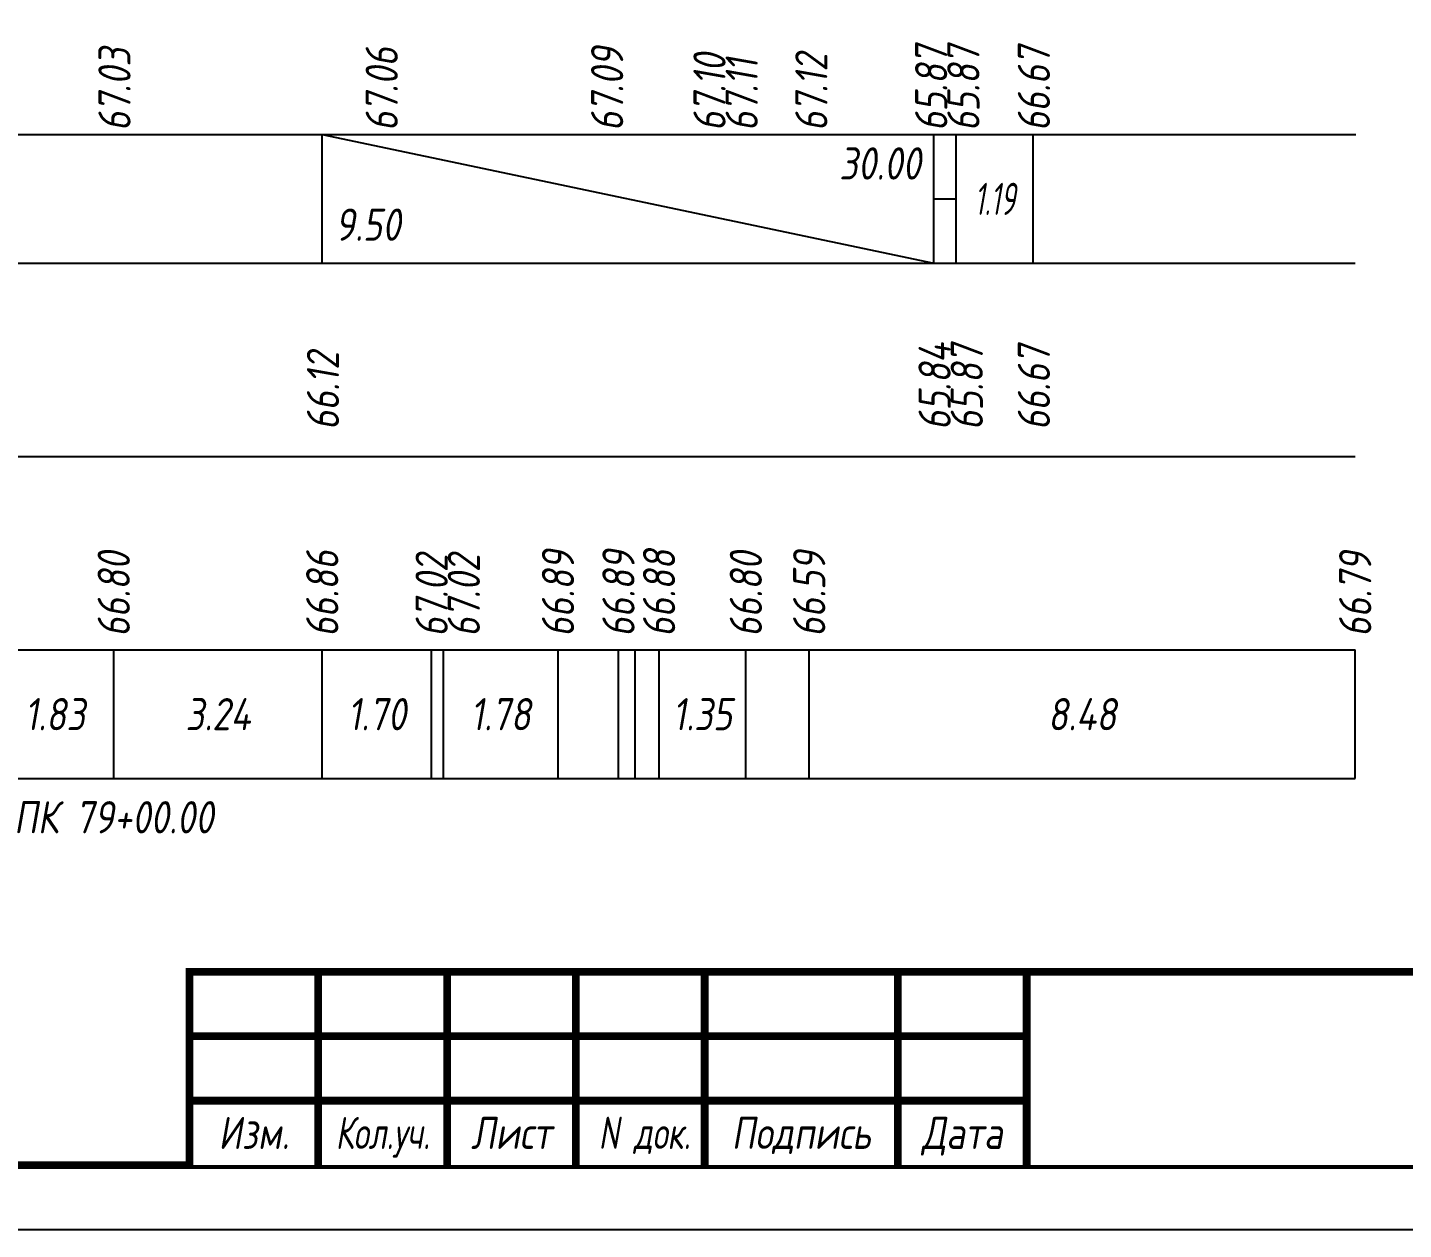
# Model space of a CAD drawing. Extents: x -717 to 1451, y -133302 to 233.
# Drawn here: x 187.4 to 294.2, y -124399.4 to -124306.1 of the extents above; entities that cross this region are included whole.
import ezdxf
from ezdxf.enums import TextEntityAlignment as Align

# ---------------------------------------------------------------- set-up
doc = ezdxf.new("R2010")
doc.units = 0
for name, color, linetype in [('Зарамочное оформление', 7, 'Continuous'), ('Код_510', 7, 'Continuous'), ('Код_514', 1, 'Continuous'), ('Код_516', 1, 'Continuous'), ('Подписи поперечников', 7, 'Continuous'), ('Таблица', 7, 'Continuous')]:
    doc.layers.add(name, color=color, linetype=linetype)
doc.styles.add('М', font='romand.shx', dxfattribs={"width": 0.8, "oblique": 10, "height": 2.5})

# ---------------------------------------------------------------- blocks, each defined once
blk = doc.blocks.new('Штамп')
at = {"linetype": 'Continuous'}
blk.add_wipeout([(199.95, -411.25), (384.95, -411.25), (384.95, -426.25), (199.95, -426.25)], dxfattribs=at).dxf.layer = 'Зарамочное оформление'
at = {"layer": 'Зарамочное оформление', "linetype": 'Continuous', "lineweight": -3, "const_width": 0.6, "flags": 128}
for points in [[(199.95, -426.25), (199.95, -411.25), (384.95, -411.25)], [(209.95, -411.25), (209.95, -426.25)], [(219.95, -411.25), (219.95, -426.25)], [(229.95, -411.25), (229.95, -426.25)], [(239.95, -411.25), (239.95, -426.25)], [(254.95, -411.25), (254.95, -426.25)], [(264.95, -411.25), (264.95, -426.25)], [(199.95, -416.25), (264.95, -416.25)], [(199.95, -421.25), (264.95, -421.25)]]:
    blk.add_lwpolyline(points, dxfattribs=at)
at = {"layer": 'Зарамочное оформление', "linetype": 'Continuous', "style": 'М', "oblique": 10}
for s, width, p in [('Изм.', 0.8, (204.95, -423.75)), ('Кол.уч.', 0.7, (214.95, -423.75)), ('Лист', 0.8, (224.95, -423.75)), ('N док.', 0.7, (235.28, -423.75)), ('Подпись', 0.8, (247.45, -423.75)), ('Дата', 0.8, (259.95, -423.75))]:
    blk.add_text(s, height=2.5, dxfattribs=dict(at, width=width)).set_placement(p, align=Align.MIDDLE_CENTER)
blk = doc.blocks.new('шифр')
blk.add_blockref('Штамп', (0, -124028))

msp = doc.modelspace()

# ---------------------------------------------------------------- linework, layer by layer
at = {"flags": 128}
msp.add_lwpolyline([(-30.054, -124399.421), (389.946, -124399.421), (389.946, -124102.421), (-30.054, -124102.421)], close=True, dxfattribs=at)
at = {"const_width": 0.6, "flags": 128}
msp.add_lwpolyline([(-10.054, -124394.421), (384.946, -124394.421), (384.946, -124107.421), (-10.054, -124107.421)], close=True, dxfattribs=at)
at = {"layer": 'Код_510'}
msp.add_line((194.074, -124364.421), (194.074, -124354.421), dxfattribs=at)

# ---------------------------------------------------------------- texts
at = {"layer": 'Код_510', "style": 'М', "oblique": 10, "width": 0.8}
msp.add_text('66.80', height=2.5, rotation=90, dxfattribs=at).set_placement((194.074, -124353.421), align=Align.MIDDLE_LEFT)
msp.add_text('1.83', height=2.5, dxfattribs=at).set_placement((189.507, -124359.421), align=Align.MIDDLE_CENTER)
at = {"layer": 'Код_514', "style": 'М', "oblique": 10, "width": 0.8}
msp.add_text('67.03', height=2.5, rotation=90, dxfattribs=at).set_placement((194.129, -124314.161), align=Align.MIDDLE_LEFT)

# ---------------------------------------------------------------- next in the draw order: block references
msp.add_blockref('шифр', (0, 59.829))

# ---------------------------------------------------------------- next in the draw order: linework, layer by layer
at = {"layer": 'Код_510'}
for p, q in [((210.261, -124364.421), (210.261, -124354.421)), ((218.753, -124364.421), (218.753, -124354.421)), ((219.666, -124364.421), (219.666, -124354.421)), ((228.566, -124364.421), (228.566, -124354.421)), ((233.26, -124364.421), (233.26, -124354.421)), ((234.557, -124364.421), (234.557, -124354.421)), ((236.413, -124364.421), (236.413, -124354.421)), ((243.151, -124364.421), (243.151, -124354.421)), ((248.068, -124364.421), (248.068, -124354.421)), ((290.458, -124364.421), (290.458, -124354.421))]:
    msp.add_line(p, q, dxfattribs=at)
at = {"layer": 'Код_516'}
for p, q in [((210.261, -124324.421), (210.261, -124314.421)), ((210.261, -124314.421), (257.75, -124324.421)), ((257.75, -124324.421), (257.75, -124314.421)), ((257.75, -124324.421), (257.75, -124314.421)), ((259.486, -124324.421), (259.486, -124314.421)), ((265.458, -124324.421), (265.458, -124314.421)), ((257.75, -124319.421), (259.486, -124319.421))]:
    msp.add_line(p, q, dxfattribs=at)
at = {"layer": 'Таблица'}
for p, q in [((80, -124314.421), (290.512, -124314.421)), ((79.946, -124324.421), (290.458, -124324.421)), ((79.946, -124339.421), (290.458, -124339.421)), ((79.946, -124354.421), (290.458, -124354.421)), ((79.946, -124364.421), (290.458, -124364.421))]:
    msp.add_line(p, q, dxfattribs=at)

# ---------------------------------------------------------------- next in the draw order: texts
at = {"layer": 'Код_510', "style": 'М', "oblique": 10, "width": 0.8}
for s, p in [('66.86', (210.261, -124353.421)), ('67.02', (218.753, -124353.421)), ('67.02', (221.253, -124353.421)), ('66.89', (228.566, -124353.421)), ('66.89', (233.26, -124353.421)), ('66.88', (236.413, -124353.421)), ('66.80', (243.151, -124353.421)), ('66.59', (248.068, -124353.421)), ('66.79', (290.458, -124353.421))]:
    msp.add_text(s, height=2.5, rotation=90, dxfattribs=at).set_placement(p, align=Align.MIDDLE_LEFT)
for s, p in [('3.24', (202.168, -124359.421)), ('1.70', (214.507, -124359.421)), ('1.78', (224.116, -124359.421)), ('1.35', (239.782, -124359.421)), ('8.48', (269.263, -124359.421))]:
    msp.add_text(s, height=2.5, dxfattribs=at).set_placement(p, align=Align.MIDDLE_CENTER)
at = {"layer": 'Код_514', "style": 'М', "oblique": 10, "width": 0.8}
for s, p in [('65.87', (257.54, -124314.161)), ('65.87', (260.04, -124314.161)), ('66.67', (265.512, -124314.161)), ('67.06', (214.879, -124314.161)), ('67.09', (232.379, -124314.161)), ('67.10', (240.326, -124314.161)), ('67.11', (242.826, -124314.161)), ('67.12', (248.234, -124314.161))]:
    msp.add_text(s, height=2.5, rotation=90, dxfattribs=at).set_placement(p, align=Align.MIDDLE_LEFT)
at = {"layer": 'Код_516', "style": 'М', "oblique": 10, "width": 0.8}
msp.add_text('30.00', height=2.5, dxfattribs=at).set_placement((256.75, -124315.421), align=Align.TOP_RIGHT)
at = {"layer": 'Код_516', "style": 'М', "oblique": 10, "width": 0.6}
msp.add_text('1.19', height=2.5, dxfattribs=at).set_placement((262.472, -124319.421), align=Align.MIDDLE_CENTER)
at = {"layer": 'Код_516', "style": 'М', "oblique": 10, "width": 0.8}
msp.add_text('9.50', height=2.5, dxfattribs=at).set_placement((211.261, -124323.421), align=Align.BOTTOM_LEFT)
for s, p in [('65.84', (257.805, -124337.371)), ('65.87', (260.305, -124337.371)), ('66.67', (265.512, -124337.371)), ('66.12', (210.315, -124337.371))]:
    msp.add_text(s, height=2.5, rotation=90, dxfattribs=at).set_placement(p, align=Align.MIDDLE_LEFT)
at = {"layer": 'Подписи поперечников', "style": 'М', "oblique": 10, "width": 0.8}
msp.add_text('ПК 79+00.00', height=2.5, dxfattribs=at).set_placement((194.074, -124369.421), align=Align.BOTTOM_CENTER)

doc.saveas('drawing.dxf')
